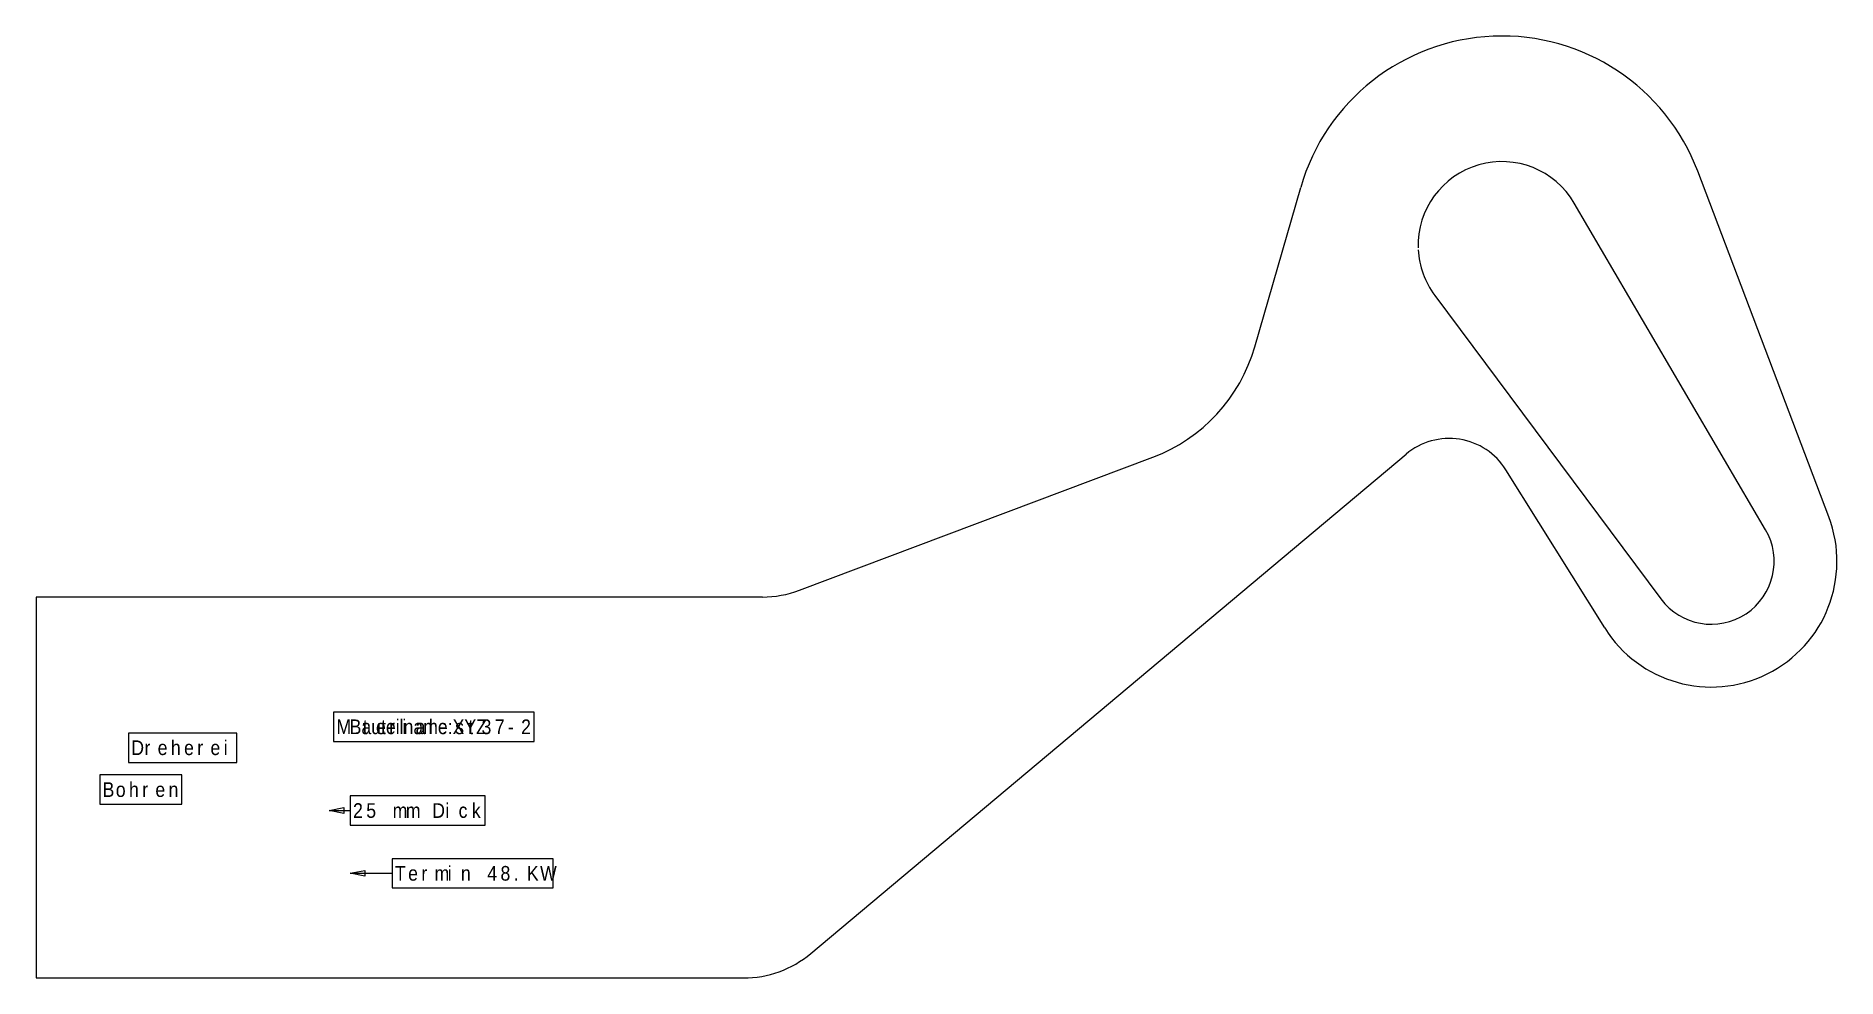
# Model space of a CAD drawing. Header units: metres. Extents: x 0 to 430, y 0 to 225.
import ezdxf

# ---------------------------------------------------------------- set-up
doc = ezdxf.new("R2010")
doc.units = ezdxf.units.M
doc.layers.get('0').update_dxf_attribs({"linetype": 'CONTINUOUS'})

# ---------------------------------------------------------------- blocks, each defined once
blk = doc.blocks.new('*X1')
at = {"color": 4, "linetype": 'CONTINUOUS'}
for p, q in [((47.949999, 58.5), (22.049999, 58.5)), ((22.049999, 58.5), (22.049999, 51.5)), ((47.949999, 51.5), (47.949999, 58.5)), ((22.049999, 51.5), (47.949999, 51.5))]:
    blk.add_line(p, q, dxfattribs=at)
at = {"color": 4, "linetype": 'CONTINUOUS', "width": 0.9}
for s, p in [('D', (22.749999, 53.25)), ('r', (25.899999, 53.25)), ('e', (29.049999, 53.25)), ('h', (32.199999, 53.25)), ('e', (35.349999, 53.25)), ('r', (38.499999, 53.25)), ('e', (41.649999, 53.25)), ('i', (44.799999, 53.25))]:
    blk.add_text(s, height=3.5, dxfattribs=at).set_placement(p)
blk = doc.blocks.new('*X2')
at = {"color": 4, "linetype": 'CONTINUOUS'}
for p, q in [((34.8, 48.5), (15.2, 48.5)), ((15.2, 48.5), (15.2, 41.5)), ((34.8, 41.5), (34.8, 48.5)), ((15.2, 41.5), (34.8, 41.5))]:
    blk.add_line(p, q, dxfattribs=at)
at = {"color": 4, "linetype": 'CONTINUOUS', "width": 0.9}
for s, p in [('B', (15.9, 43.25)), ('o', (19.05, 43.25)), ('h', (22.2, 43.25)), ('r', (25.35, 43.25)), ('e', (28.5, 43.25)), ('n', (31.65, 43.25))]:
    blk.add_text(s, height=3.5, dxfattribs=at).set_placement(p)
blk = doc.blocks.new('*X3')
at = {"color": 3, "linetype": 'CONTINUOUS'}
for p, q in [((118.975002, 63.5), (71.025002, 63.5)), ((71.025002, 63.5), (71.025002, 56.5)), ((118.975002, 56.5), (118.975002, 63.5)), ((71.025002, 56.5), (118.975002, 56.5))]:
    blk.add_line(p, q, dxfattribs=at)
at = {"color": 3, "linetype": 'CONTINUOUS', "width": 0.9}
for s, p in [('M', (71.725002, 58.25)), ('Bauteilname:XYZ', (74.875002, 58.25)), ('t', (78.025002, 58.25)), ('e', (81.175002, 58.25)), ('r', (84.325002, 58.25)), ('i', (87.475002, 58.25)), ('a', (90.625002, 58.25)), ('l', (93.775002, 58.25)), (':', (96.925002, 58.25)), ('s', (100.075002, 58.25)), ('t', (103.225002, 58.25)), ('3', (106.375002, 58.25)), ('7', (109.525002, 58.25)), ('2', (115.825002, 58.25)), ('-', (112.675002, 58.25))]:
    blk.add_text(s, height=3.5, dxfattribs=at).set_placement(p)
blk = doc.blocks.new('*X4')
at = {"color": 3, "linetype": 'CONTINUOUS'}
for p, q in [((107.200001, 43.5), (75, 43.5)), ((75, 43.5), (75, 36.5)), ((107.200001, 36.5), (107.200001, 43.5)), ((70, 40), (73.5, 40.7)), ((70, 40), (73.5, 40)), ((73.5, 39.3), (70, 40)), ((73.5, 40.7), (73.5, 39.3)), ((73.5, 40), (75, 40)), ((75, 36.5), (107.200001, 36.5))]:
    blk.add_line(p, q, dxfattribs=at)
at = {"color": 3, "linetype": 'CONTINUOUS', "width": 0.9}
for s, p in [('2', (75.7, 38.25)), ('5', (78.85, 38.25)), ('m', (85.15, 38.25)), ('m', (88.3, 38.25)), ('D', (94.6, 38.25)), ('i', (97.75, 38.25)), ('c', (100.9, 38.25)), ('k', (104.05, 38.25))]:
    blk.add_text(s, height=3.5, dxfattribs=at).set_placement(p)
blk = doc.blocks.new('*X5')
at = {"color": 3, "linetype": 'CONTINUOUS'}
for p, q in [((123.5, 28.5), (85, 28.5)), ((85, 28.5), (85, 21.5)), ((123.5, 21.5), (123.5, 28.5)), ((75, 25), (78.5, 25.7)), ((75, 25), (78.5, 25)), ((78.5, 24.3), (75, 25)), ((78.5, 25.7), (78.5, 24.3)), ((78.5, 25), (85, 25)), ((85, 21.5), (123.5, 21.5))]:
    blk.add_line(p, q, dxfattribs=at)
at = {"color": 3, "linetype": 'CONTINUOUS', "width": 0.9}
for s, p in [('T', (85.7, 23.25)), ('e', (88.85, 23.25)), ('r', (92, 23.25)), ('m', (95.15, 23.25)), ('i', (98.3, 23.25)), ('n', (101.45, 23.25)), ('4', (107.75, 23.25)), ('8', (110.9, 23.25)), ('K', (117.2, 23.25)), ('W', (120.35, 23.25)), ('.', (114.05, 23.25))]:
    blk.add_text(s, height=3.5, dxfattribs=at).set_placement(p)

msp = doc.modelspace()

# ---------------------------------------------------------------- linework, layer by layer
at = {"color": 2, "linetype": 'CONTINUOUS'}
for p, q in [((428.053131, 110.131203), (396.755188, 192.718674)), ((290.999939, 150.779022), (301.950287, 188.828369)), ((184.970428, 5.848889), (327.119202, 125.12587)), ((182.261475, 92.605827), (266.664917, 124.411041)), ((374.558563, 83.602417), (350.972565, 121.34787)), ((173.445999, 91), (0, 91)), ((0, 91), (0, 0)), ((0, 0), (168.900742, 0))]:
    msp.add_line(p, q, dxfattribs=at)
at = {"color": 1, "linetype": 'CONTINUOUS'}
for p, q in [((412.944397, 107.079079), (367.259216, 185.105438)), ((333.960266, 163.053162), (387.970215, 90.539871))]:
    msp.add_line(p, q, dxfattribs=at)
at = {"color": 2, "linetype": 'CONTINUOUS'}
for centre, radius, start, end in [((350, 175), 50, 20.755065, 163.944539), ((252.560165, 161.841721), 40, 290.647598, 343.944536), ((337.403809, 112.869164), 16, 32.00001, 130.000001), ((400, 99.5), 30, 212.000005, 20.755065), ((173.445999, 116), 25, 269.999997, 290.647598), ((168.900742, 25), 25, 269.999997, 310)]:
    msp.add_arc(centre, radius, start, end, dxfattribs=at)
at = {"color": 1, "linetype": 'CONTINUOUS'}
for centre, radius, start, end in [((350, 175), 20, 30.349382, 181.748264), ((350, 175), 20, 183.053527, 216.679777), ((400, 99.5), 15, 216.679777, 30.349382)]:
    msp.add_arc(centre, radius, start, end, dxfattribs=at)

# ---------------------------------------------------------------- block references
for name in ['*X3', '*X1', '*X2', '*X4', '*X5']:
    msp.add_blockref(name, (0, 0))

doc.saveas('drawing.dxf')
